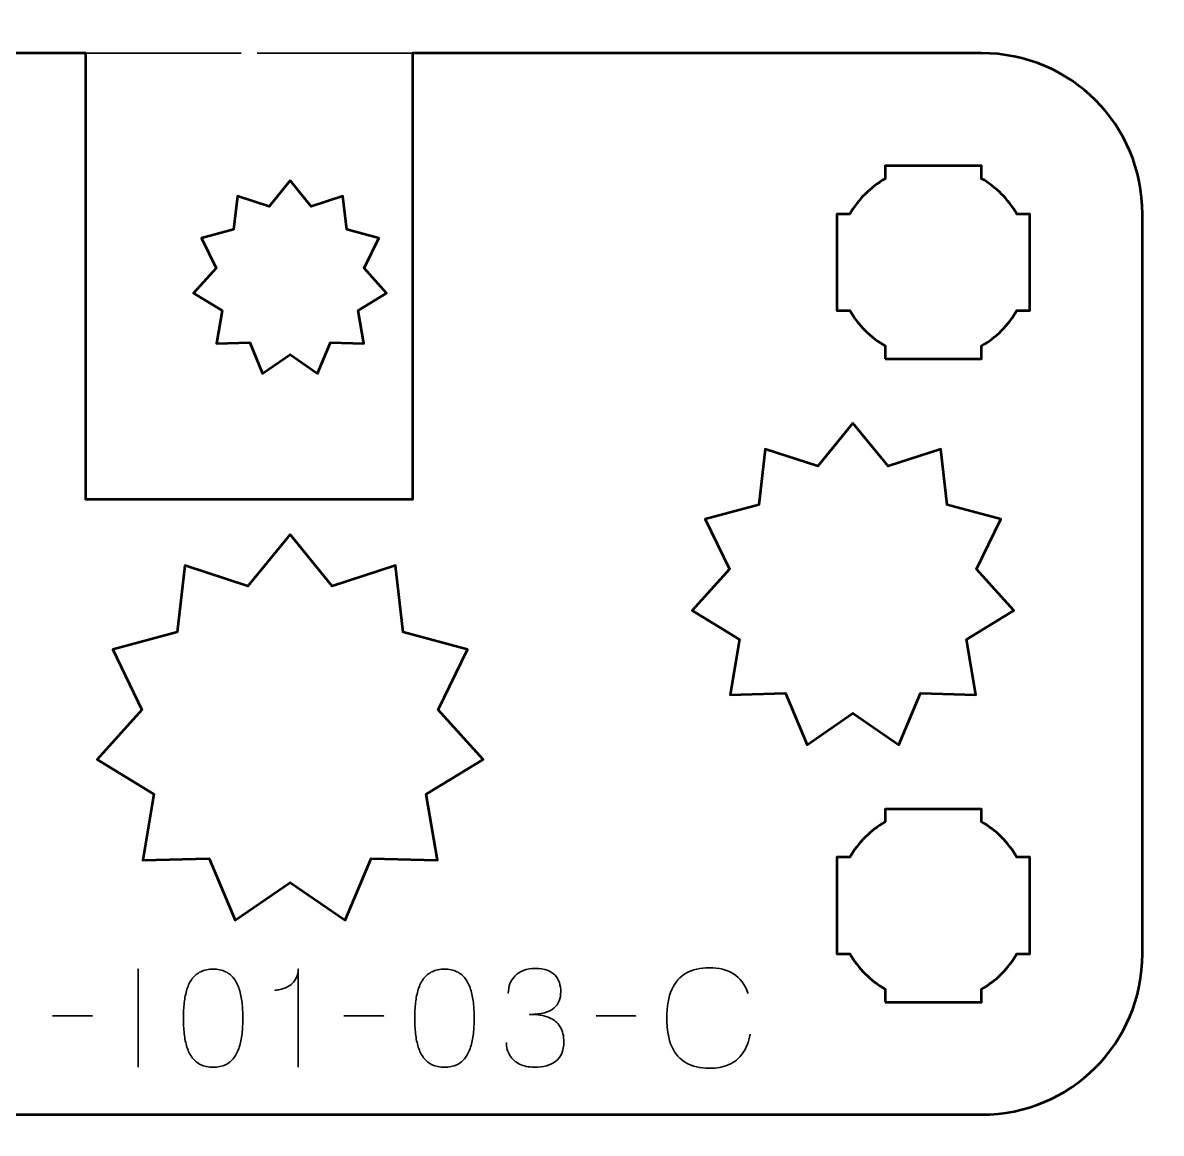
# Model space of a CAD drawing. Header units: centimetres. Extents: x -21 to 0, y -29.7 to 0.
# Drawn here: x -5.831 to -2.292, y -27.358 to -23.905 of the extents above; entities that cross this region are included whole.
import ezdxf

# ---------------------------------------------------------------- set-up
doc = ezdxf.new("R2010")
doc.units = ezdxf.units.CM
doc.header["$MEASUREMENT"] = 0
doc.layers.add('Layer 1', color=7, linetype='Continuous')

msp = doc.modelspace()

# ---------------------------------------------------------------- linework, layer by layer
at = {"layer": 'Layer 1', "color": 22, "lineweight": 53}
msp.add_open_spline([(-21.00003, -29.19995), (-21.00003, -29.19995), (-21.00003, -0.49992), (-21.00003, -0.49992), (-21.00003, -0.49992), (-21.00003, -0.22295), (-20.77694, 0.00004), (-20.49994, 0.00004), (-20.49994, 0.00004), (-20.49994, 0.00004), (-0.50008, 0.00004), (-0.50008, 0.00004), (-0.50008, 0.00004), (-0.22294, 0.00004), (0.00002, -0.22295), (0.00002, -0.49992), (0.00002, -0.49992), (0.00002, -0.49992), (0.00002, -29.19995), (0.00002, -29.19995), (0.00002, -29.19995), (0.00002, -29.47695), (-0.22294, -29.70004), (-0.50008, -29.70004), (-0.50008, -29.70004), (-0.50008, -29.70004), (-20.49994, -29.70004), (-20.49994, -29.70004), (-20.49994, -29.70004), (-20.77694, -29.70004), (-21.00003, -29.47695), (-21.00003, -29.19995)], degree=3, knots=[0, 0, 0, 0, 0.125, 0.125, 0.125, 0.125, 0.25, 0.25, 0.25, 0.25, 0.375, 0.375, 0.375, 0.375, 0.5, 0.5, 0.5, 0.5, 0.625, 0.625, 0.625, 0.625, 0.75, 0.75, 0.75, 0.75, 0.875, 0.875, 0.875, 0.875, 1, 1, 1, 1], dxfattribs=at)
at = {"layer": 'Layer 1', "color": 114, "lineweight": 53}
msp.add_open_spline([(-7.14994, -23.99998), (-7.14994, -23.99998), (-5.635, -23.99998), (-5.635, -23.99998), (-5.635, -23.99998), (-5.635, -23.99998), (-5.635, -25.38751), (-5.635, -25.38751), (-5.635, -25.38751), (-5.635, -25.38751), (-4.61902, -25.38751), (-4.61902, -25.38751), (-4.61902, -25.38751), (-4.61902, -25.38751), (-4.61902, -23.99998), (-4.61902, -23.99998), (-4.61902, -23.99998), (-4.61902, -23.99998), (-2.85007, -23.99998), (-2.85007, -23.99998), (-2.85007, -23.99998), (-2.57293, -23.99998), (-2.34997, -24.22307), (-2.34997, -24.50007), (-2.34997, -24.50007), (-2.34997, -24.50007), (-2.34997, -26.79994), (-2.34997, -26.79994), (-2.34997, -26.79994), (-2.34997, -27.07708), (-2.57293, -27.30004), (-2.85007, -27.30004), (-2.85007, -27.30004), (-2.85007, -27.30004), (-7.14994, -27.30004), (-7.14994, -27.30004), (-7.14994, -27.30004), (-7.42694, -27.30004), (-7.65003, -27.07708), (-7.65003, -26.79994), (-7.65003, -26.79994), (-7.65003, -26.79994), (-7.65003, -24.50007), (-7.65003, -24.50007), (-7.65003, -24.50007), (-7.65003, -24.22307), (-7.42694, -23.99998), (-7.14994, -23.99998)], degree=3, knots=[0, 0, 0, 0, 0.0833333, 0.0833333, 0.0833333, 0.0833333, 0.1666667, 0.1666667, 0.1666667, 0.1666667, 0.25, 0.25, 0.25, 0.25, 0.3333333, 0.3333333, 0.3333333, 0.3333333, 0.4166667, 0.4166667, 0.4166667, 0.4166667, 0.5, 0.5, 0.5, 0.5, 0.5833333, 0.5833333, 0.5833333, 0.5833333, 0.6666667, 0.6666667, 0.6666667, 0.6666667, 0.75, 0.75, 0.75, 0.75, 0.8333333, 0.8333333, 0.8333333, 0.8333333, 0.9166667, 0.9166667, 0.9166667, 0.9166667, 1, 1, 1, 1], dxfattribs=at)
at = {"layer": 'Layer 1', "color": 250, "lineweight": 35}
for points in [[(-5.635, -23.99998), (-5.635, -23.99998), (-5.15201, -23.99998), (-5.15201, -23.99998)], [(-5.10201, -23.99998), (-5.10201, -23.99998), (-4.61902, -23.99998), (-4.61902, -23.99998)]]:
    msp.add_open_spline(points, degree=3, dxfattribs=at)
at = {"layer": 'Layer 1', "color": 250, "lineweight": 53}
for points, knots in [([(-3.15007, -24.95001), (-3.15007, -24.95001), (-3.15007, -24.9099), (-3.15007, -24.9099), (-3.15007, -24.9099), (-3.19554, -24.88358), (-3.23343, -24.84555), (-3.25989, -24.80008), (-3.25989, -24.80008), (-3.25989, -24.80008), (-3.3, -24.80008), (-3.3, -24.80008), (-3.3, -24.80008), (-3.3, -24.80008), (-3.3, -24.65001), (-3.3, -24.65001), (-3.3, -24.65001), (-3.3, -24.65001), (-3.3, -24.50007), (-3.3, -24.50007), (-3.3, -24.50007), (-3.3, -24.50007), (-3.25989, -24.50007), (-3.25989, -24.50007), (-3.25989, -24.50007), (-3.23343, -24.45446), (-3.19554, -24.41654), (-3.15007, -24.39022), (-3.15007, -24.39022), (-3.15007, -24.39022), (-3.15007, -24.35), (-3.15007, -24.35), (-3.15007, -24.35), (-3.15007, -24.35), (-3, -24.35), (-3, -24.35), (-3, -24.35), (-3, -24.35), (-2.85007, -24.35), (-2.85007, -24.35), (-2.85007, -24.35), (-2.85007, -24.35), (-2.85007, -24.39022), (-2.85007, -24.39022), (-2.85007, -24.39022), (-2.80445, -24.41654), (-2.76653, -24.45446), (-2.74021, -24.50007), (-2.74021, -24.50007), (-2.74021, -24.50007), (-2.7, -24.50007), (-2.7, -24.50007), (-2.7, -24.50007), (-2.7, -24.50007), (-2.7, -24.65001), (-2.7, -24.65001), (-2.7, -24.65001), (-2.7, -24.65001), (-2.7, -24.80008), (-2.7, -24.80008), (-2.7, -24.80008), (-2.7, -24.80008), (-2.74021, -24.80008), (-2.74021, -24.80008), (-2.74021, -24.80008), (-2.76653, -24.84555), (-2.80445, -24.88358), (-2.85007, -24.9099), (-2.85007, -24.9099), (-2.85007, -24.9099), (-2.85007, -24.95001), (-2.85007, -24.95001), (-2.85007, -24.95001), (-2.85007, -24.95001), (-3, -24.95001), (-3, -24.95001), (-3, -24.95001), (-3, -24.95001), (-3.15007, -24.95001), (-3.15007, -24.95001)], [0, 0, 0, 0, 0.05, 0.05, 0.05, 0.05, 0.1, 0.1, 0.1, 0.1, 0.15, 0.15, 0.15, 0.15, 0.2, 0.2, 0.2, 0.2, 0.25, 0.25, 0.25, 0.25, 0.3, 0.3, 0.3, 0.3, 0.35, 0.35, 0.35, 0.35, 0.4, 0.4, 0.4, 0.4, 0.45, 0.45, 0.45, 0.45, 0.5, 0.5, 0.5, 0.5, 0.55, 0.55, 0.55, 0.55, 0.6, 0.6, 0.6, 0.6, 0.65, 0.65, 0.65, 0.65, 0.7, 0.7, 0.7, 0.7, 0.75, 0.75, 0.75, 0.75, 0.8, 0.8, 0.8, 0.8, 0.85, 0.85, 0.85, 0.85, 0.9, 0.9, 0.9, 0.9, 0.95, 0.95, 0.95, 0.95, 1, 1, 1, 1]), ([(-5, -24.39601), (-5, -24.39601), (-4.93445, -24.47669), (-4.93445, -24.47669), (-4.93445, -24.47669), (-4.93445, -24.47669), (-4.83613, -24.44462), (-4.83613, -24.44462), (-4.83613, -24.44462), (-4.83613, -24.44462), (-4.82418, -24.5483), (-4.82418, -24.5483), (-4.82418, -24.5483), (-4.82418, -24.5483), (-4.7243, -24.57501), (-4.7243, -24.57501), (-4.7243, -24.57501), (-4.7243, -24.57501), (-4.76972, -24.66876), (-4.76972, -24.66876), (-4.76972, -24.66876), (-4.76972, -24.66876), (-4.7, -24.74579), (-4.7, -24.74579), (-4.7, -24.74579), (-4.7, -24.74579), (-4.78837, -24.79985), (-4.78837, -24.79985), (-4.78837, -24.79985), (-4.78837, -24.79985), (-4.77095, -24.90273), (-4.77095, -24.90273), (-4.77095, -24.90273), (-4.77095, -24.90273), (-4.87422, -24.89994), (-4.87422, -24.89994), (-4.87422, -24.89994), (-4.87422, -24.89994), (-4.91461, -24.99601), (-4.91461, -24.99601), (-4.91461, -24.99601), (-4.91461, -24.99601), (-5, -24.93725), (-5, -24.93725), (-5, -24.93725), (-5, -24.93725), (-5.08539, -24.99601), (-5.08539, -24.99601), (-5.08539, -24.99601), (-5.08539, -24.99601), (-5.12578, -24.89994), (-5.12578, -24.89994), (-5.12578, -24.89994), (-5.12578, -24.89994), (-5.22905, -24.90273), (-5.22905, -24.90273), (-5.22905, -24.90273), (-5.22905, -24.90273), (-5.21163, -24.79985), (-5.21163, -24.79985), (-5.21163, -24.79985), (-5.21163, -24.79985), (-5.3, -24.74579), (-5.3, -24.74579), (-5.3, -24.74579), (-5.3, -24.74579), (-5.23028, -24.66876), (-5.23028, -24.66876), (-5.23028, -24.66876), (-5.23028, -24.66876), (-5.2757, -24.57501), (-5.2757, -24.57501), (-5.2757, -24.57501), (-5.2757, -24.57501), (-5.17582, -24.5483), (-5.17582, -24.5483), (-5.17582, -24.5483), (-5.17582, -24.5483), (-5.16387, -24.44462), (-5.16387, -24.44462), (-5.16387, -24.44462), (-5.16387, -24.44462), (-5.06555, -24.47669), (-5.06555, -24.47669), (-5.06555, -24.47669), (-5.06555, -24.47669), (-5, -24.39601), (-5, -24.39601)], [0, 0, 0, 0, 0.0454545, 0.0454545, 0.0454545, 0.0454545, 0.0909091, 0.0909091, 0.0909091, 0.0909091, 0.1363636, 0.1363636, 0.1363636, 0.1363636, 0.1818182, 0.1818182, 0.1818182, 0.1818182, 0.2272727, 0.2272727, 0.2272727, 0.2272727, 0.2727273, 0.2727273, 0.2727273, 0.2727273, 0.3181818, 0.3181818, 0.3181818, 0.3181818, 0.3636364, 0.3636364, 0.3636364, 0.3636364, 0.4090909, 0.4090909, 0.4090909, 0.4090909, 0.4545455, 0.4545455, 0.4545455, 0.4545455, 0.5, 0.5, 0.5, 0.5, 0.5454545, 0.5454545, 0.5454545, 0.5454545, 0.5909091, 0.5909091, 0.5909091, 0.5909091, 0.6363636, 0.6363636, 0.6363636, 0.6363636, 0.6818182, 0.6818182, 0.6818182, 0.6818182, 0.7272727, 0.7272727, 0.7272727, 0.7272727, 0.7727273, 0.7727273, 0.7727273, 0.7727273, 0.8181818, 0.8181818, 0.8181818, 0.8181818, 0.8636364, 0.8636364, 0.8636364, 0.8636364, 0.9090909, 0.9090909, 0.9090909, 0.9090909, 0.9545455, 0.9545455, 0.9545455, 0.9545455, 1, 1, 1, 1]), ([(-3.25, -25.15001), (-3.25, -25.15001), (-3.14076, -25.28448), (-3.14076, -25.28448), (-3.14076, -25.28448), (-3.14076, -25.28448), (-2.97689, -25.23103), (-2.97689, -25.23103), (-2.97689, -25.23103), (-2.97689, -25.23103), (-2.95696, -25.40382), (-2.95696, -25.40382), (-2.95696, -25.40382), (-2.95696, -25.40382), (-2.7905, -25.44834), (-2.7905, -25.44834), (-2.7905, -25.44834), (-2.7905, -25.44834), (-2.8662, -25.60459), (-2.8662, -25.60459), (-2.8662, -25.60459), (-2.8662, -25.60459), (-2.75, -25.73298), (-2.75, -25.73298), (-2.75, -25.73298), (-2.75, -25.73298), (-2.89729, -25.82308), (-2.89729, -25.82308), (-2.89729, -25.82308), (-2.89729, -25.82308), (-2.86824, -25.99454), (-2.86824, -25.99454), (-2.86824, -25.99454), (-2.86824, -25.99454), (-3.04037, -25.98989), (-3.04037, -25.98989), (-3.04037, -25.98989), (-3.04037, -25.98989), (-3.10769, -26.15001), (-3.10769, -26.15001), (-3.10769, -26.15001), (-3.10769, -26.15001), (-3.25, -26.05208), (-3.25, -26.05208), (-3.25, -26.05208), (-3.25, -26.05208), (-3.39231, -26.15001), (-3.39231, -26.15001), (-3.39231, -26.15001), (-3.39231, -26.15001), (-3.45963, -25.98989), (-3.45963, -25.98989), (-3.45963, -25.98989), (-3.45963, -25.98989), (-3.63176, -25.99454), (-3.63176, -25.99454), (-3.63176, -25.99454), (-3.63176, -25.99454), (-3.60271, -25.82308), (-3.60271, -25.82308), (-3.60271, -25.82308), (-3.60271, -25.82308), (-3.75, -25.73298), (-3.75, -25.73298), (-3.75, -25.73298), (-3.75, -25.73298), (-3.6338, -25.60459), (-3.6338, -25.60459), (-3.6338, -25.60459), (-3.6338, -25.60459), (-3.7095, -25.44834), (-3.7095, -25.44834), (-3.7095, -25.44834), (-3.7095, -25.44834), (-3.54304, -25.40382), (-3.54304, -25.40382), (-3.54304, -25.40382), (-3.54304, -25.40382), (-3.52311, -25.23103), (-3.52311, -25.23103), (-3.52311, -25.23103), (-3.52311, -25.23103), (-3.35924, -25.28448), (-3.35924, -25.28448), (-3.35924, -25.28448), (-3.35924, -25.28448), (-3.25, -25.15001), (-3.25, -25.15001)], [0, 0, 0, 0, 0.0454545, 0.0454545, 0.0454545, 0.0454545, 0.0909091, 0.0909091, 0.0909091, 0.0909091, 0.1363636, 0.1363636, 0.1363636, 0.1363636, 0.1818182, 0.1818182, 0.1818182, 0.1818182, 0.2272727, 0.2272727, 0.2272727, 0.2272727, 0.2727273, 0.2727273, 0.2727273, 0.2727273, 0.3181818, 0.3181818, 0.3181818, 0.3181818, 0.3636364, 0.3636364, 0.3636364, 0.3636364, 0.4090909, 0.4090909, 0.4090909, 0.4090909, 0.4545455, 0.4545455, 0.4545455, 0.4545455, 0.5, 0.5, 0.5, 0.5, 0.5454545, 0.5454545, 0.5454545, 0.5454545, 0.5909091, 0.5909091, 0.5909091, 0.5909091, 0.6363636, 0.6363636, 0.6363636, 0.6363636, 0.6818182, 0.6818182, 0.6818182, 0.6818182, 0.7272727, 0.7272727, 0.7272727, 0.7272727, 0.7727273, 0.7727273, 0.7727273, 0.7727273, 0.8181818, 0.8181818, 0.8181818, 0.8181818, 0.8636364, 0.8636364, 0.8636364, 0.8636364, 0.9090909, 0.9090909, 0.9090909, 0.9090909, 0.9545455, 0.9545455, 0.9545455, 0.9545455, 1, 1, 1, 1]), ([(-5, -25.49601), (-5, -25.49601), (-4.86891, -25.65738), (-4.86891, -25.65738), (-4.86891, -25.65738), (-4.86891, -25.65738), (-4.67227, -25.59324), (-4.67227, -25.59324), (-4.67227, -25.59324), (-4.67227, -25.59324), (-4.64835, -25.80059), (-4.64835, -25.80059), (-4.64835, -25.80059), (-4.64835, -25.80059), (-4.4486, -25.85401), (-4.4486, -25.85401), (-4.4486, -25.85401), (-4.4486, -25.85401), (-4.53944, -26.04151), (-4.53944, -26.04151), (-4.53944, -26.04151), (-4.53944, -26.04151), (-4.4, -26.19558), (-4.4, -26.19558), (-4.4, -26.19558), (-4.4, -26.19558), (-4.57675, -26.30369), (-4.57675, -26.30369), (-4.57675, -26.30369), (-4.57675, -26.30369), (-4.54189, -26.50944), (-4.54189, -26.50944), (-4.54189, -26.50944), (-4.54189, -26.50944), (-4.74844, -26.50386), (-4.74844, -26.50386), (-4.74844, -26.50386), (-4.74844, -26.50386), (-4.82923, -26.69601), (-4.82923, -26.69601), (-4.82923, -26.69601), (-4.82923, -26.69601), (-5, -26.57849), (-5, -26.57849), (-5, -26.57849), (-5, -26.57849), (-5.17077, -26.69601), (-5.17077, -26.69601), (-5.17077, -26.69601), (-5.17077, -26.69601), (-5.25156, -26.50386), (-5.25156, -26.50386), (-5.25156, -26.50386), (-5.25156, -26.50386), (-5.45811, -26.50944), (-5.45811, -26.50944), (-5.45811, -26.50944), (-5.45811, -26.50944), (-5.42325, -26.30369), (-5.42325, -26.30369), (-5.42325, -26.30369), (-5.42325, -26.30369), (-5.6, -26.19558), (-5.6, -26.19558), (-5.6, -26.19558), (-5.6, -26.19558), (-5.46056, -26.04151), (-5.46056, -26.04151), (-5.46056, -26.04151), (-5.46056, -26.04151), (-5.5514, -25.85401), (-5.5514, -25.85401), (-5.5514, -25.85401), (-5.5514, -25.85401), (-5.35165, -25.80059), (-5.35165, -25.80059), (-5.35165, -25.80059), (-5.35165, -25.80059), (-5.32773, -25.59324), (-5.32773, -25.59324), (-5.32773, -25.59324), (-5.32773, -25.59324), (-5.13109, -25.65738), (-5.13109, -25.65738), (-5.13109, -25.65738), (-5.13109, -25.65738), (-5, -25.49601), (-5, -25.49601)], [0, 0, 0, 0, 0.0454545, 0.0454545, 0.0454545, 0.0454545, 0.0909091, 0.0909091, 0.0909091, 0.0909091, 0.1363636, 0.1363636, 0.1363636, 0.1363636, 0.1818182, 0.1818182, 0.1818182, 0.1818182, 0.2272727, 0.2272727, 0.2272727, 0.2272727, 0.2727273, 0.2727273, 0.2727273, 0.2727273, 0.3181818, 0.3181818, 0.3181818, 0.3181818, 0.3636364, 0.3636364, 0.3636364, 0.3636364, 0.4090909, 0.4090909, 0.4090909, 0.4090909, 0.4545455, 0.4545455, 0.4545455, 0.4545455, 0.5, 0.5, 0.5, 0.5, 0.5454545, 0.5454545, 0.5454545, 0.5454545, 0.5909091, 0.5909091, 0.5909091, 0.5909091, 0.6363636, 0.6363636, 0.6363636, 0.6363636, 0.6818182, 0.6818182, 0.6818182, 0.6818182, 0.7272727, 0.7272727, 0.7272727, 0.7272727, 0.7727273, 0.7727273, 0.7727273, 0.7727273, 0.8181818, 0.8181818, 0.8181818, 0.8181818, 0.8636364, 0.8636364, 0.8636364, 0.8636364, 0.9090909, 0.9090909, 0.9090909, 0.9090909, 0.9545455, 0.9545455, 0.9545455, 0.9545455, 1, 1, 1, 1]), ([(-3.15007, -26.95008), (-3.15007, -26.95008), (-3.15007, -26.90983), (-3.15007, -26.90983), (-3.15007, -26.90983), (-3.19554, -26.88351), (-3.23343, -26.84548), (-3.25989, -26.80001), (-3.25989, -26.80001), (-3.25989, -26.80001), (-3.3, -26.80001), (-3.3, -26.80001), (-3.3, -26.80001), (-3.3, -26.80001), (-3.3, -26.65008), (-3.3, -26.65008), (-3.3, -26.65008), (-3.3, -26.65008), (-3.3, -26.50001), (-3.3, -26.50001), (-3.3, -26.50001), (-3.3, -26.50001), (-3.25989, -26.50001), (-3.25989, -26.50001), (-3.25989, -26.50001), (-3.23343, -26.45453), (-3.19554, -26.4165), (-3.15007, -26.39019), (-3.15007, -26.39019), (-3.15007, -26.39019), (-3.15007, -26.35008), (-3.15007, -26.35008), (-3.15007, -26.35008), (-3.15007, -26.35008), (-3, -26.35008), (-3, -26.35008), (-3, -26.35008), (-3, -26.35008), (-2.85007, -26.35008), (-2.85007, -26.35008), (-2.85007, -26.35008), (-2.85007, -26.35008), (-2.85007, -26.39019), (-2.85007, -26.39019), (-2.85007, -26.39019), (-2.80445, -26.4165), (-2.76653, -26.45453), (-2.74021, -26.50001), (-2.74021, -26.50001), (-2.74021, -26.50001), (-2.7, -26.50001), (-2.7, -26.50001), (-2.7, -26.50001), (-2.7, -26.50001), (-2.7, -26.65008), (-2.7, -26.65008), (-2.7, -26.65008), (-2.7, -26.65008), (-2.7, -26.80001), (-2.7, -26.80001), (-2.7, -26.80001), (-2.7, -26.80001), (-2.74021, -26.80001), (-2.74021, -26.80001), (-2.74021, -26.80001), (-2.76653, -26.84548), (-2.80445, -26.88351), (-2.85007, -26.90983), (-2.85007, -26.90983), (-2.85007, -26.90983), (-2.85007, -26.95008), (-2.85007, -26.95008), (-2.85007, -26.95008), (-2.85007, -26.95008), (-3, -26.95008), (-3, -26.95008), (-3, -26.95008), (-3, -26.95008), (-3.15007, -26.95008), (-3.15007, -26.95008)], [0, 0, 0, 0, 0.05, 0.05, 0.05, 0.05, 0.1, 0.1, 0.1, 0.1, 0.15, 0.15, 0.15, 0.15, 0.2, 0.2, 0.2, 0.2, 0.25, 0.25, 0.25, 0.25, 0.3, 0.3, 0.3, 0.3, 0.35, 0.35, 0.35, 0.35, 0.4, 0.4, 0.4, 0.4, 0.45, 0.45, 0.45, 0.45, 0.5, 0.5, 0.5, 0.5, 0.55, 0.55, 0.55, 0.55, 0.6, 0.6, 0.6, 0.6, 0.65, 0.65, 0.65, 0.65, 0.7, 0.7, 0.7, 0.7, 0.75, 0.75, 0.75, 0.75, 0.8, 0.8, 0.8, 0.8, 0.85, 0.85, 0.85, 0.85, 0.9, 0.9, 0.9, 0.9, 0.95, 0.95, 0.95, 0.95, 1, 1, 1, 1])]:
    msp.add_open_spline(points, degree=3, knots=knots, dxfattribs=at)
at = {"layer": 'Layer 1', "color": 30, "lineweight": 35}
for points, knots in [([(-5.47265, -27.15265), (-5.47265, -27.15265), (-5.47265, -26.84743), (-5.47265, -26.84743), (-5.47265, -26.84743), (-5.47265, -26.84743), (-5.47265, -27.15265), (-5.47265, -27.15265)], [0, 0, 0, 0, 0.5, 0.5, 0.5, 0.5, 1, 1, 1, 1]), ([(-5.23939, -27.15265), (-5.22458, -27.15258), (-5.21181, -27.14997), (-5.20115, -27.14489), (-5.20115, -27.14489), (-5.19057, -27.13981), (-5.18175, -27.13254), (-5.1747, -27.1233), (-5.1747, -27.1233), (-5.16771, -27.11399), (-5.16221, -27.10298), (-5.15812, -27.09028), (-5.15812, -27.09028), (-5.15409, -27.07758), (-5.1512, -27.06368), (-5.14958, -27.04844), (-5.14958, -27.04844), (-5.14788, -27.0332), (-5.14704, -27.01718), (-5.14711, -27.00025), (-5.14711, -27.00025), (-5.14704, -26.98339), (-5.14788, -26.96737), (-5.14958, -26.9522), (-5.14958, -26.9522), (-5.1512, -26.93703), (-5.15409, -26.92306), (-5.15812, -26.91036), (-5.15812, -26.91036), (-5.16221, -26.89773), (-5.16771, -26.88673), (-5.1747, -26.87734), (-5.1747, -26.87734), (-5.18175, -26.86803), (-5.19057, -26.86076), (-5.20115, -26.85568), (-5.20115, -26.85568), (-5.21181, -26.85053), (-5.22458, -26.84792), (-5.23939, -26.84785), (-5.23939, -26.84785), (-5.25421, -26.84792), (-5.26698, -26.85053), (-5.27764, -26.85568), (-5.27764, -26.85568), (-5.28822, -26.86076), (-5.29704, -26.86803), (-5.30409, -26.87734), (-5.30409, -26.87734), (-5.31108, -26.88673), (-5.31658, -26.89773), (-5.32067, -26.91036), (-5.32067, -26.91036), (-5.3247, -26.92306), (-5.32759, -26.93703), (-5.32921, -26.9522), (-5.32921, -26.9522), (-5.3309, -26.96737), (-5.33175, -26.98339), (-5.33168, -27.00025), (-5.33168, -27.00025), (-5.33175, -27.01718), (-5.3309, -27.0332), (-5.32921, -27.04844), (-5.32921, -27.04844), (-5.32759, -27.06368), (-5.3247, -27.07758), (-5.32067, -27.09028), (-5.32067, -27.09028), (-5.31658, -27.10298), (-5.31108, -27.11399), (-5.30409, -27.1233), (-5.30409, -27.1233), (-5.29704, -27.13254), (-5.28822, -27.13981), (-5.27764, -27.14489), (-5.27764, -27.14489), (-5.26698, -27.14997), (-5.25421, -27.15258), (-5.23939, -27.15265)], [0, 0, 0, 0, 0.05, 0.05, 0.05, 0.05, 0.1, 0.1, 0.1, 0.1, 0.15, 0.15, 0.15, 0.15, 0.2, 0.2, 0.2, 0.2, 0.25, 0.25, 0.25, 0.25, 0.3, 0.3, 0.3, 0.3, 0.35, 0.35, 0.35, 0.35, 0.4, 0.4, 0.4, 0.4, 0.45, 0.45, 0.45, 0.45, 0.5, 0.5, 0.5, 0.5, 0.55, 0.55, 0.55, 0.55, 0.6, 0.6, 0.6, 0.6, 0.65, 0.65, 0.65, 0.65, 0.7, 0.7, 0.7, 0.7, 0.75, 0.75, 0.75, 0.75, 0.8, 0.8, 0.8, 0.8, 0.85, 0.85, 0.85, 0.85, 0.9, 0.9, 0.9, 0.9, 0.95, 0.95, 0.95, 0.95, 1, 1, 1, 1]), ([(-5.23939, -27.15265), (-5.22458, -27.15258), (-5.21181, -27.14997), (-5.20115, -27.14489), (-5.20115, -27.14489), (-5.19057, -27.13981), (-5.18175, -27.13254), (-5.1747, -27.1233), (-5.1747, -27.1233), (-5.16771, -27.11399), (-5.16221, -27.10298), (-5.15812, -27.09028), (-5.15812, -27.09028), (-5.15409, -27.07758), (-5.1512, -27.06368), (-5.14958, -27.04844), (-5.14958, -27.04844), (-5.14788, -27.0332), (-5.14704, -27.01718), (-5.14711, -27.00025), (-5.14711, -27.00025), (-5.14704, -26.98339), (-5.14788, -26.96737), (-5.14958, -26.9522), (-5.14958, -26.9522), (-5.1512, -26.93703), (-5.15409, -26.92306), (-5.15812, -26.91036), (-5.15812, -26.91036), (-5.16221, -26.89773), (-5.16771, -26.88673), (-5.1747, -26.87734), (-5.1747, -26.87734), (-5.18175, -26.86803), (-5.19057, -26.86076), (-5.20115, -26.85568), (-5.20115, -26.85568), (-5.21181, -26.85053), (-5.22458, -26.84792), (-5.23939, -26.84785), (-5.23939, -26.84785), (-5.25421, -26.84792), (-5.26698, -26.85053), (-5.27764, -26.85568), (-5.27764, -26.85568), (-5.28822, -26.86076), (-5.29704, -26.86803), (-5.30409, -26.87734), (-5.30409, -26.87734), (-5.31108, -26.88673), (-5.31658, -26.89773), (-5.32067, -26.91036), (-5.32067, -26.91036), (-5.3247, -26.92306), (-5.32759, -26.93703), (-5.32921, -26.9522), (-5.32921, -26.9522), (-5.3309, -26.96737), (-5.33175, -26.98339), (-5.33168, -27.00025), (-5.33168, -27.00025), (-5.33175, -27.01718), (-5.3309, -27.0332), (-5.32921, -27.04844), (-5.32921, -27.04844), (-5.32759, -27.06368), (-5.3247, -27.07758), (-5.32067, -27.09028), (-5.32067, -27.09028), (-5.31658, -27.10298), (-5.31108, -27.11399), (-5.30409, -27.1233), (-5.30409, -27.1233), (-5.29704, -27.13254), (-5.28822, -27.13981), (-5.27764, -27.14489), (-5.27764, -27.14489), (-5.26698, -27.14997), (-5.25421, -27.15258), (-5.23939, -27.15265)], [0, 0, 0, 0, 0.05, 0.05, 0.05, 0.05, 0.1, 0.1, 0.1, 0.1, 0.15, 0.15, 0.15, 0.15, 0.2, 0.2, 0.2, 0.2, 0.25, 0.25, 0.25, 0.25, 0.3, 0.3, 0.3, 0.3, 0.35, 0.35, 0.35, 0.35, 0.4, 0.4, 0.4, 0.4, 0.45, 0.45, 0.45, 0.45, 0.5, 0.5, 0.5, 0.5, 0.55, 0.55, 0.55, 0.55, 0.6, 0.6, 0.6, 0.6, 0.65, 0.65, 0.65, 0.65, 0.7, 0.7, 0.7, 0.7, 0.75, 0.75, 0.75, 0.75, 0.8, 0.8, 0.8, 0.8, 0.85, 0.85, 0.85, 0.85, 0.9, 0.9, 0.9, 0.9, 0.95, 0.95, 0.95, 0.95, 1, 1, 1, 1]), ([(-4.97481, -27.15265), (-4.97481, -27.15265), (-4.97481, -26.84743), (-4.97481, -26.84743), (-4.97481, -26.84743), (-4.97488, -26.8578), (-4.97672, -26.86669), (-4.98025, -26.8741), (-4.98025, -26.8741), (-4.9837, -26.88158), (-4.98829, -26.88772), (-4.99393, -26.89265), (-4.99393, -26.89265), (-4.99958, -26.89759), (-5.00565, -26.90154), (-5.01214, -26.90451), (-5.01214, -26.90451), (-5.01863, -26.9074), (-5.02491, -26.90959), (-5.03098, -26.91093), (-5.03098, -26.91093), (-5.03711, -26.91234), (-5.04234, -26.91319), (-5.04678, -26.91347), (-5.04678, -26.91347), (-5.04234, -26.91319), (-5.03711, -26.91234), (-5.03098, -26.91093), (-5.03098, -26.91093), (-5.02491, -26.90959), (-5.01863, -26.9074), (-5.01214, -26.90451), (-5.01214, -26.90451), (-5.00565, -26.90154), (-4.99958, -26.89759), (-4.99393, -26.89265), (-4.99393, -26.89265), (-4.98829, -26.88772), (-4.9837, -26.88158), (-4.98025, -26.8741), (-4.98025, -26.8741), (-4.97672, -26.86669), (-4.97488, -26.8578), (-4.97481, -26.84743), (-4.97481, -26.84743), (-4.97481, -26.84743), (-4.97481, -27.15265), (-4.97481, -27.15265)], [0, 0, 0, 0, 0.0833333, 0.0833333, 0.0833333, 0.0833333, 0.1666667, 0.1666667, 0.1666667, 0.1666667, 0.25, 0.25, 0.25, 0.25, 0.3333333, 0.3333333, 0.3333333, 0.3333333, 0.4166667, 0.4166667, 0.4166667, 0.4166667, 0.5, 0.5, 0.5, 0.5, 0.5833333, 0.5833333, 0.5833333, 0.5833333, 0.6666667, 0.6666667, 0.6666667, 0.6666667, 0.75, 0.75, 0.75, 0.75, 0.8333333, 0.8333333, 0.8333333, 0.8333333, 0.9166667, 0.9166667, 0.9166667, 0.9166667, 1, 1, 1, 1]), ([(-4.52016, -27.15265), (-4.50535, -27.15258), (-4.49258, -27.14997), (-4.48192, -27.14489), (-4.48192, -27.14489), (-4.47134, -27.13981), (-4.46252, -27.13254), (-4.45547, -27.1233), (-4.45547, -27.1233), (-4.44848, -27.11399), (-4.44298, -27.10298), (-4.43889, -27.09028), (-4.43889, -27.09028), (-4.43486, -27.07758), (-4.43197, -27.06368), (-4.43035, -27.04844), (-4.43035, -27.04844), (-4.42865, -27.0332), (-4.42781, -27.01718), (-4.42788, -27.00025), (-4.42788, -27.00025), (-4.42781, -26.98339), (-4.42865, -26.96737), (-4.43035, -26.9522), (-4.43035, -26.9522), (-4.43197, -26.93703), (-4.43486, -26.92306), (-4.43889, -26.91036), (-4.43889, -26.91036), (-4.44298, -26.89773), (-4.44848, -26.88673), (-4.45547, -26.87734), (-4.45547, -26.87734), (-4.46252, -26.86803), (-4.47134, -26.86076), (-4.48192, -26.85568), (-4.48192, -26.85568), (-4.49258, -26.85053), (-4.50535, -26.84792), (-4.52016, -26.84785), (-4.52016, -26.84785), (-4.53498, -26.84792), (-4.54775, -26.85053), (-4.55841, -26.85568), (-4.55841, -26.85568), (-4.56899, -26.86076), (-4.57781, -26.86803), (-4.58486, -26.87734), (-4.58486, -26.87734), (-4.59185, -26.88673), (-4.59735, -26.89773), (-4.60144, -26.91036), (-4.60144, -26.91036), (-4.60547, -26.92306), (-4.60836, -26.93703), (-4.60998, -26.9522), (-4.60998, -26.9522), (-4.61167, -26.96737), (-4.61252, -26.98339), (-4.61245, -27.00025), (-4.61245, -27.00025), (-4.61252, -27.01718), (-4.61167, -27.0332), (-4.60998, -27.04844), (-4.60998, -27.04844), (-4.60836, -27.06368), (-4.60547, -27.07758), (-4.60144, -27.09028), (-4.60144, -27.09028), (-4.59735, -27.10298), (-4.59185, -27.11399), (-4.58486, -27.1233), (-4.58486, -27.1233), (-4.57781, -27.13254), (-4.56899, -27.13981), (-4.55841, -27.14489), (-4.55841, -27.14489), (-4.54775, -27.14997), (-4.53498, -27.15258), (-4.52016, -27.15265)], [0, 0, 0, 0, 0.05, 0.05, 0.05, 0.05, 0.1, 0.1, 0.1, 0.1, 0.15, 0.15, 0.15, 0.15, 0.2, 0.2, 0.2, 0.2, 0.25, 0.25, 0.25, 0.25, 0.3, 0.3, 0.3, 0.3, 0.35, 0.35, 0.35, 0.35, 0.4, 0.4, 0.4, 0.4, 0.45, 0.45, 0.45, 0.45, 0.5, 0.5, 0.5, 0.5, 0.55, 0.55, 0.55, 0.55, 0.6, 0.6, 0.6, 0.6, 0.65, 0.65, 0.65, 0.65, 0.7, 0.7, 0.7, 0.7, 0.75, 0.75, 0.75, 0.75, 0.8, 0.8, 0.8, 0.8, 0.85, 0.85, 0.85, 0.85, 0.9, 0.9, 0.9, 0.9, 0.95, 0.95, 0.95, 0.95, 1, 1, 1, 1]), ([(-4.52016, -27.15265), (-4.50535, -27.15258), (-4.49258, -27.14997), (-4.48192, -27.14489), (-4.48192, -27.14489), (-4.47134, -27.13981), (-4.46252, -27.13254), (-4.45547, -27.1233), (-4.45547, -27.1233), (-4.44848, -27.11399), (-4.44298, -27.10298), (-4.43889, -27.09028), (-4.43889, -27.09028), (-4.43486, -27.07758), (-4.43197, -27.06368), (-4.43035, -27.04844), (-4.43035, -27.04844), (-4.42865, -27.0332), (-4.42781, -27.01718), (-4.42788, -27.00025), (-4.42788, -27.00025), (-4.42781, -26.98339), (-4.42865, -26.96737), (-4.43035, -26.9522), (-4.43035, -26.9522), (-4.43197, -26.93703), (-4.43486, -26.92306), (-4.43889, -26.91036), (-4.43889, -26.91036), (-4.44298, -26.89773), (-4.44848, -26.88673), (-4.45547, -26.87734), (-4.45547, -26.87734), (-4.46252, -26.86803), (-4.47134, -26.86076), (-4.48192, -26.85568), (-4.48192, -26.85568), (-4.49258, -26.85053), (-4.50535, -26.84792), (-4.52016, -26.84785), (-4.52016, -26.84785), (-4.53498, -26.84792), (-4.54775, -26.85053), (-4.55841, -26.85568), (-4.55841, -26.85568), (-4.56899, -26.86076), (-4.57781, -26.86803), (-4.58486, -26.87734), (-4.58486, -26.87734), (-4.59185, -26.88673), (-4.59735, -26.89773), (-4.60144, -26.91036), (-4.60144, -26.91036), (-4.60547, -26.92306), (-4.60836, -26.93703), (-4.60998, -26.9522), (-4.60998, -26.9522), (-4.61167, -26.96737), (-4.61252, -26.98339), (-4.61245, -27.00025), (-4.61245, -27.00025), (-4.61252, -27.01718), (-4.61167, -27.0332), (-4.60998, -27.04844), (-4.60998, -27.04844), (-4.60836, -27.06368), (-4.60547, -27.07758), (-4.60144, -27.09028), (-4.60144, -27.09028), (-4.59735, -27.10298), (-4.59185, -27.11399), (-4.58486, -27.1233), (-4.58486, -27.1233), (-4.57781, -27.13254), (-4.56899, -27.13981), (-4.55841, -27.14489), (-4.55841, -27.14489), (-4.54775, -27.14997), (-4.53498, -27.15258), (-4.52016, -27.15265)], [0, 0, 0, 0, 0.05, 0.05, 0.05, 0.05, 0.1, 0.1, 0.1, 0.1, 0.15, 0.15, 0.15, 0.15, 0.2, 0.2, 0.2, 0.2, 0.25, 0.25, 0.25, 0.25, 0.3, 0.3, 0.3, 0.3, 0.35, 0.35, 0.35, 0.35, 0.4, 0.4, 0.4, 0.4, 0.45, 0.45, 0.45, 0.45, 0.5, 0.5, 0.5, 0.5, 0.55, 0.55, 0.55, 0.55, 0.6, 0.6, 0.6, 0.6, 0.65, 0.65, 0.65, 0.65, 0.7, 0.7, 0.7, 0.7, 0.75, 0.75, 0.75, 0.75, 0.8, 0.8, 0.8, 0.8, 0.85, 0.85, 0.85, 0.85, 0.9, 0.9, 0.9, 0.9, 0.95, 0.95, 0.95, 0.95, 1, 1, 1, 1]), ([(-4.32755, -27.07603), (-4.32748, -27.09127), (-4.32395, -27.10453), (-4.31697, -27.11603), (-4.31697, -27.11603), (-4.30998, -27.12746), (-4.30003, -27.13642), (-4.28705, -27.14284), (-4.28705, -27.14284), (-4.27407, -27.14926), (-4.25848, -27.15251), (-4.24034, -27.15265), (-4.24034, -27.15265), (-4.22673, -27.15265), (-4.21438, -27.15124), (-4.20316, -27.14828), (-4.20316, -27.14828), (-4.19201, -27.14531), (-4.18242, -27.14073), (-4.1743, -27.13445), (-4.1743, -27.13445), (-4.16619, -27.12817), (-4.15998, -27.12005), (-4.15554, -27.11018), (-4.15554, -27.11018), (-4.15116, -27.10023), (-4.14898, -27.0883), (-4.14891, -27.07433), (-4.14891, -27.07433), (-4.14883, -27.05571), (-4.15264, -27.03997), (-4.16019, -27.0272), (-4.16019, -27.0272), (-4.16774, -27.01443), (-4.17946, -27.00484), (-4.19519, -26.99828), (-4.19519, -26.99828), (-4.21092, -26.99171), (-4.2311, -26.9884), (-4.25558, -26.9884), (-4.25558, -26.9884), (-4.23731, -26.98847), (-4.222, -26.98678), (-4.20951, -26.98332), (-4.20951, -26.98332), (-4.19709, -26.97986), (-4.18715, -26.97499), (-4.17967, -26.96864), (-4.17967, -26.96864), (-4.17219, -26.96236), (-4.16676, -26.95488), (-4.16351, -26.94628), (-4.16351, -26.94628), (-4.16019, -26.93774), (-4.15857, -26.92836), (-4.15864, -26.91813), (-4.15864, -26.91813), (-4.15857, -26.90789), (-4.15998, -26.89844), (-4.1628, -26.88969), (-4.1628, -26.88969), (-4.16556, -26.88094), (-4.17007, -26.87325), (-4.17621, -26.86669), (-4.17621, -26.86669), (-4.18235, -26.86013), (-4.19046, -26.85498), (-4.20041, -26.85131), (-4.20041, -26.85131), (-4.21043, -26.84764), (-4.22264, -26.84581), (-4.23696, -26.84574), (-4.23696, -26.84574), (-4.25121, -26.84581), (-4.2637, -26.84792), (-4.27428, -26.85202), (-4.27428, -26.85202), (-4.28494, -26.85611), (-4.29368, -26.86168), (-4.30074, -26.86881), (-4.30074, -26.86881), (-4.30772, -26.87593), (-4.31295, -26.88405), (-4.3164, -26.89322), (-4.3164, -26.89322), (-4.31993, -26.90239), (-4.32162, -26.91213), (-4.32162, -26.92236), (-4.32162, -26.92236), (-4.32162, -26.91213), (-4.31993, -26.90239), (-4.3164, -26.89322), (-4.3164, -26.89322), (-4.31295, -26.88405), (-4.30772, -26.87593), (-4.30074, -26.86881), (-4.30074, -26.86881), (-4.29368, -26.86168), (-4.28494, -26.85611), (-4.27428, -26.85202), (-4.27428, -26.85202), (-4.2637, -26.84792), (-4.25121, -26.84581), (-4.23696, -26.84574), (-4.23696, -26.84574), (-4.22264, -26.84581), (-4.21043, -26.84764), (-4.20041, -26.85131), (-4.20041, -26.85131), (-4.19046, -26.85498), (-4.18235, -26.86013), (-4.17621, -26.86669), (-4.17621, -26.86669), (-4.17007, -26.87325), (-4.16556, -26.88094), (-4.1628, -26.88969), (-4.1628, -26.88969), (-4.15998, -26.89844), (-4.15857, -26.90789), (-4.15864, -26.91813), (-4.15864, -26.91813), (-4.15857, -26.92836), (-4.16019, -26.93774), (-4.16351, -26.94628), (-4.16351, -26.94628), (-4.16676, -26.95488), (-4.17219, -26.96236), (-4.17967, -26.96864), (-4.17967, -26.96864), (-4.18715, -26.97499), (-4.19709, -26.97986), (-4.20951, -26.98332), (-4.20951, -26.98332), (-4.222, -26.98678), (-4.23731, -26.98847), (-4.25558, -26.9884), (-4.25558, -26.9884), (-4.2311, -26.9884), (-4.21092, -26.99171), (-4.19519, -26.99828), (-4.19519, -26.99828), (-4.17946, -27.00484), (-4.16774, -27.01443), (-4.16019, -27.0272), (-4.16019, -27.0272), (-4.15264, -27.03997), (-4.14883, -27.05571), (-4.14891, -27.07433), (-4.14891, -27.07433), (-4.14898, -27.0883), (-4.15116, -27.10023), (-4.15554, -27.11018), (-4.15554, -27.11018), (-4.15998, -27.12005), (-4.16619, -27.12817), (-4.1743, -27.13445), (-4.1743, -27.13445), (-4.18242, -27.14073), (-4.19201, -27.14531), (-4.20316, -27.14828), (-4.20316, -27.14828), (-4.21438, -27.15124), (-4.22673, -27.15265), (-4.24034, -27.15265), (-4.24034, -27.15265), (-4.25848, -27.15251), (-4.27407, -27.14926), (-4.28705, -27.14284), (-4.28705, -27.14284), (-4.30003, -27.13642), (-4.30998, -27.12746), (-4.31697, -27.11603), (-4.31697, -27.11603), (-4.32395, -27.10453), (-4.32748, -27.09127), (-4.32755, -27.07603)], [0, 0, 0, 0, 0.0227273, 0.0227273, 0.0227273, 0.0227273, 0.0454545, 0.0454545, 0.0454545, 0.0454545, 0.0681818, 0.0681818, 0.0681818, 0.0681818, 0.0909091, 0.0909091, 0.0909091, 0.0909091, 0.1136364, 0.1136364, 0.1136364, 0.1136364, 0.1363636, 0.1363636, 0.1363636, 0.1363636, 0.1590909, 0.1590909, 0.1590909, 0.1590909, 0.1818182, 0.1818182, 0.1818182, 0.1818182, 0.2045455, 0.2045455, 0.2045455, 0.2045455, 0.2272727, 0.2272727, 0.2272727, 0.2272727, 0.25, 0.25, 0.25, 0.25, 0.2727273, 0.2727273, 0.2727273, 0.2727273, 0.2954545, 0.2954545, 0.2954545, 0.2954545, 0.3181818, 0.3181818, 0.3181818, 0.3181818, 0.3409091, 0.3409091, 0.3409091, 0.3409091, 0.3636364, 0.3636364, 0.3636364, 0.3636364, 0.3863636, 0.3863636, 0.3863636, 0.3863636, 0.4090909, 0.4090909, 0.4090909, 0.4090909, 0.4318182, 0.4318182, 0.4318182, 0.4318182, 0.4545455, 0.4545455, 0.4545455, 0.4545455, 0.4772727, 0.4772727, 0.4772727, 0.4772727, 0.5, 0.5, 0.5, 0.5, 0.5227273, 0.5227273, 0.5227273, 0.5227273, 0.5454545, 0.5454545, 0.5454545, 0.5454545, 0.5681818, 0.5681818, 0.5681818, 0.5681818, 0.5909091, 0.5909091, 0.5909091, 0.5909091, 0.6136364, 0.6136364, 0.6136364, 0.6136364, 0.6363636, 0.6363636, 0.6363636, 0.6363636, 0.6590909, 0.6590909, 0.6590909, 0.6590909, 0.6818182, 0.6818182, 0.6818182, 0.6818182, 0.7045455, 0.7045455, 0.7045455, 0.7045455, 0.7272727, 0.7272727, 0.7272727, 0.7272727, 0.75, 0.75, 0.75, 0.75, 0.7727273, 0.7727273, 0.7727273, 0.7727273, 0.7954545, 0.7954545, 0.7954545, 0.7954545, 0.8181818, 0.8181818, 0.8181818, 0.8181818, 0.8409091, 0.8409091, 0.8409091, 0.8409091, 0.8636364, 0.8636364, 0.8636364, 0.8636364, 0.8863636, 0.8863636, 0.8863636, 0.8863636, 0.9090909, 0.9090909, 0.9090909, 0.9090909, 0.9318182, 0.9318182, 0.9318182, 0.9318182, 0.9545455, 0.9545455, 0.9545455, 0.9545455, 0.9772727, 0.9772727, 0.9772727, 0.9772727, 1, 1, 1, 1]), ([(-3.56979, -27.0502), (-3.57431, -27.0744), (-3.58221, -27.09437), (-3.59329, -27.11003), (-3.59329, -27.11003), (-3.60443, -27.12563), (-3.61869, -27.1372), (-3.63604, -27.14475), (-3.63604, -27.14475), (-3.65333, -27.1523), (-3.67365, -27.15611), (-3.69679, -27.15604), (-3.69679, -27.15604), (-3.72494, -27.15611), (-3.74886, -27.15067), (-3.76848, -27.1396), (-3.76848, -27.1396), (-3.78809, -27.12859), (-3.80305, -27.11159), (-3.81335, -27.08852), (-3.81335, -27.08852), (-3.82365, -27.06544), (-3.8288, -27.03588), (-3.82887, -26.99983), (-3.82887, -26.99983), (-3.8288, -26.96392), (-3.82365, -26.93442), (-3.81335, -26.91135), (-3.81335, -26.91135), (-3.80305, -26.88828), (-3.78809, -26.87121), (-3.76848, -26.86013), (-3.76848, -26.86013), (-3.74886, -26.84905), (-3.72494, -26.84355), (-3.69679, -26.84362), (-3.69679, -26.84362), (-3.66666, -26.84355), (-3.64141, -26.84997), (-3.62109, -26.86288), (-3.62109, -26.86288), (-3.60084, -26.87579), (-3.58595, -26.89576), (-3.57657, -26.92278), (-3.57657, -26.92278), (-3.58595, -26.89576), (-3.60084, -26.87579), (-3.62109, -26.86288), (-3.62109, -26.86288), (-3.64141, -26.84997), (-3.66666, -26.84355), (-3.69679, -26.84362), (-3.69679, -26.84362), (-3.72494, -26.84355), (-3.74886, -26.84905), (-3.76848, -26.86013), (-3.76848, -26.86013), (-3.78809, -26.87121), (-3.80305, -26.88828), (-3.81335, -26.91135), (-3.81335, -26.91135), (-3.82365, -26.93442), (-3.8288, -26.96392), (-3.82887, -26.99983), (-3.82887, -26.99983), (-3.8288, -27.03588), (-3.82365, -27.06544), (-3.81335, -27.08852), (-3.81335, -27.08852), (-3.80305, -27.11159), (-3.78809, -27.12859), (-3.76848, -27.1396), (-3.76848, -27.1396), (-3.74886, -27.15067), (-3.72494, -27.15611), (-3.69679, -27.15604), (-3.69679, -27.15604), (-3.67365, -27.15611), (-3.65333, -27.1523), (-3.63604, -27.14475), (-3.63604, -27.14475), (-3.61869, -27.1372), (-3.60443, -27.12563), (-3.59329, -27.11003), (-3.59329, -27.11003), (-3.58221, -27.09437), (-3.57431, -27.0744), (-3.56979, -27.0502)], [0, 0, 0, 0, 0.0454545, 0.0454545, 0.0454545, 0.0454545, 0.0909091, 0.0909091, 0.0909091, 0.0909091, 0.1363636, 0.1363636, 0.1363636, 0.1363636, 0.1818182, 0.1818182, 0.1818182, 0.1818182, 0.2272727, 0.2272727, 0.2272727, 0.2272727, 0.2727273, 0.2727273, 0.2727273, 0.2727273, 0.3181818, 0.3181818, 0.3181818, 0.3181818, 0.3636364, 0.3636364, 0.3636364, 0.3636364, 0.4090909, 0.4090909, 0.4090909, 0.4090909, 0.4545455, 0.4545455, 0.4545455, 0.4545455, 0.5, 0.5, 0.5, 0.5, 0.5454545, 0.5454545, 0.5454545, 0.5454545, 0.5909091, 0.5909091, 0.5909091, 0.5909091, 0.6363636, 0.6363636, 0.6363636, 0.6363636, 0.6818182, 0.6818182, 0.6818182, 0.6818182, 0.7272727, 0.7272727, 0.7272727, 0.7272727, 0.7727273, 0.7727273, 0.7727273, 0.7727273, 0.8181818, 0.8181818, 0.8181818, 0.8181818, 0.8636364, 0.8636364, 0.8636364, 0.8636364, 0.9090909, 0.9090909, 0.9090909, 0.9090909, 0.9545455, 0.9545455, 0.9545455, 0.9545455, 1, 1, 1, 1]), ([(-5.7385, -26.99305), (-5.7385, -26.99305), (-5.61531, -26.99305), (-5.61531, -26.99305), (-5.61531, -26.99305), (-5.61531, -26.99305), (-5.7385, -26.99305), (-5.7385, -26.99305)], [0, 0, 0, 0, 0.5, 0.5, 0.5, 0.5, 1, 1, 1, 1]), ([(-4.83258, -26.99305), (-4.83258, -26.99305), (-4.70939, -26.99305), (-4.70939, -26.99305), (-4.70939, -26.99305), (-4.70939, -26.99305), (-4.83258, -26.99305), (-4.83258, -26.99305)], [0, 0, 0, 0, 0.5, 0.5, 0.5, 0.5, 1, 1, 1, 1]), ([(-4.049, -26.99305), (-4.049, -26.99305), (-3.92581, -26.99305), (-3.92581, -26.99305), (-3.92581, -26.99305), (-3.92581, -26.99305), (-4.049, -26.99305), (-4.049, -26.99305)], [0, 0, 0, 0, 0.5, 0.5, 0.5, 0.5, 1, 1, 1, 1])]:
    msp.add_open_spline(points, degree=3, knots=knots, dxfattribs=at)

doc.saveas('drawing.dxf')
